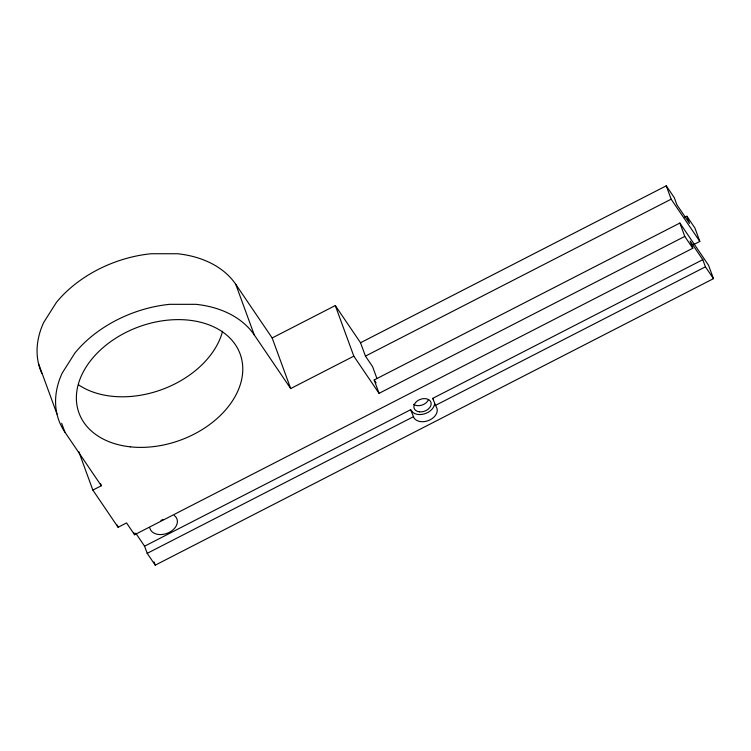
<?xml version="1.0" encoding="UTF-8"?>
<svg xmlns="http://www.w3.org/2000/svg" width="751" height="751" viewBox="0 0 751 751"><rect width="100%" height="100%" fill="white"/><g stroke="black" fill="none" stroke-linecap="round" stroke-linejoin="round"><path stroke-width="1.13" d="M679.88 223.047L684.771 236.415L379.048 393.336L374.158 379.968L679.88 223.047L708.559 265.3L713.45 278.659L155.232 565.174L147.205 553.346L144.586 546.193L410.628 409.727L414.073 418.082A12.514 8.805 -20.1 0 0 430.145 419.8A12.514 8.805 -20.1 0 0 436.171 406.742L432.707 398.368L702.795 259.668L690.178 241.08L692.798 248.243L134.579 534.759L126.553 522.931L118.095 527.277L92.852 490.093L78.771 451.604M335.293 305.563L353.815 356.152L290.684 388.558L272.172 337.969L335.293 305.563L360.536 342.738L365.427 356.105L372.599 366.666L376.964 378.598M360.536 342.738L666.259 185.826L674.285 197.654L676.904 204.807L689.521 223.404L686.902 216.241L684.818 217.311M92.852 490.093L101.31 485.756L100.512 483.56M365.427 356.105L671.15 199.184L666.259 185.826M693.577 244.638L699.829 241.437L694.938 228.069L686.902 216.241M147.205 553.346L413.219 416.814M435.308 405.474L705.424 266.83L702.795 259.668M432.707 398.368L433.552 399.579M671.15 199.184L699.829 241.437M684.771 236.415L692.798 248.243M705.424 266.83L713.45 278.659M410.628 409.727L413.134 412.637A12.514 8.805 -20.1 0 0 426.042 413.322A12.514 8.805 -20.1 0 0 434.585 404.038M374.158 379.968L376.11 382.85M353.815 356.152L379.048 393.336M41.812 373.36A107.252 75.438 -20.1 0 1 43.689 322.47L56.456 302.334A107.252 75.438 -20.1 0 1 151.148 253.735L177.593 253.744A107.252 75.438 -20.1 0 1 235.748 284.31L272.172 337.969M235.748 284.31L254.26 334.908L290.684 388.558M135.753 533.182L144.586 546.193M61.666 423.301L64.886 432.107L101.31 485.756M154.03 561.879L155.232 565.174M133.838 532.712L134.579 534.759M117.287 525.071L118.095 527.277M38.47 363.456L56.982 414.045M428.352 399.917A8.937 6.29 -20.1 0 1 413.538 404.32M64.886 432.107A107.252 75.438 -20.1 0 1 62.202 373.059L74.978 352.923A107.252 75.438 -20.1 0 1 169.66 304.324L196.105 304.333A107.252 75.438 -20.1 0 1 254.26 334.908M163.53 519.429A14.297 10.054 -20.1 0 1 160.902 520.405M174.232 515.486A14.297 10.054 -20.1 0 1 169.257 532.384A14.297 10.054 -20.1 0 1 149.843 528.009M222.578 331.247A85.802 60.352 -20.1 0 1 162.413 389.365A85.802 60.352 -20.1 0 1 78.555 384.822M419.462 411.848A8.937 6.29 -20.1 0 0 431.055 402.705A8.937 6.29 -20.1 0 0 417.002 401.194A8.937 6.29 -20.1 0 0 419.462 411.848M130.345 446.845A85.802 60.352 -20.1 0 0 241.653 359.072A85.802 60.352 -20.1 0 0 106.726 344.596A85.802 60.352 -20.1 0 0 130.345 446.845"/></g></svg>
